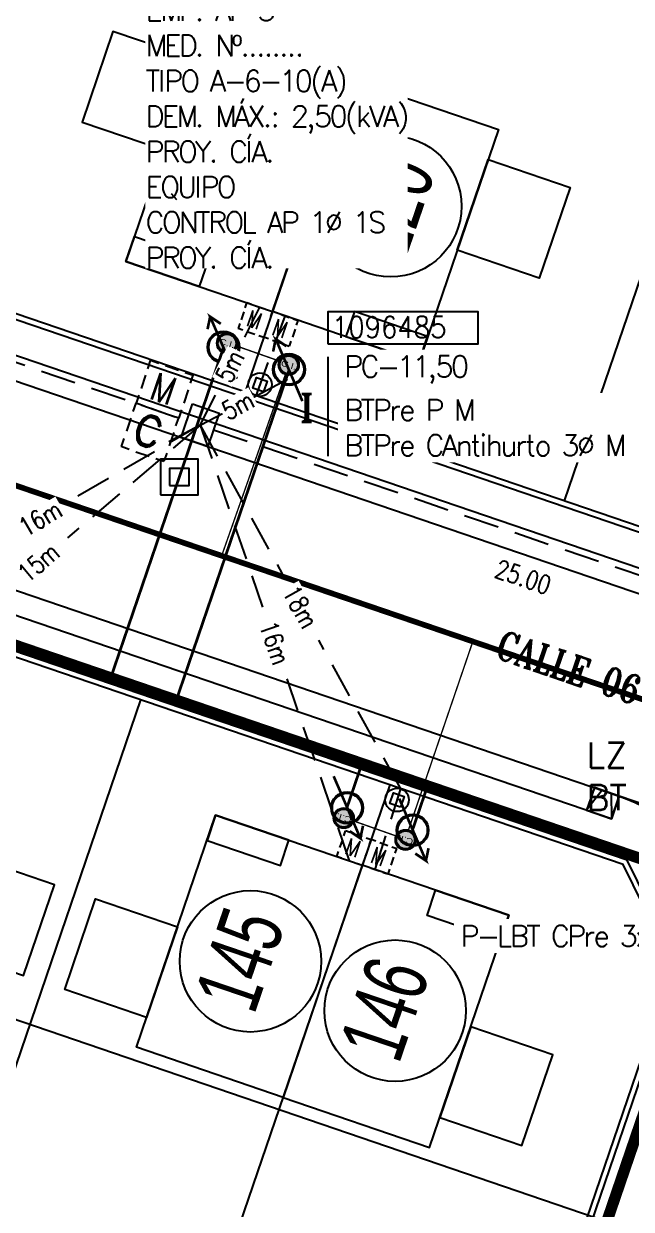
# Model space of a CAD drawing. Extents: x 0 to 336586, y 0 to 6284468.
# Drawn here: x 335247.51 to 335268.98, y 6277718.69 to 6277760.61 of the extents above; entities that cross this region are included whole.
import ezdxf
from ezdxf.enums import TextEntityAlignment as Align

# ---------------------------------------------------------------- set-up
doc = ezdxf.new("R2010")
doc.units = 0
doc.header["$LTSCALE"] = 5
doc.linetypes.add('DASHED', pattern=[0.75, 0.5, -0.25])
doc.linetypes.add('HIDDEN', pattern=[0.375, 0.25, -0.125])
for name, color, linetype in [('ACOM-P', 251, 'DASHED'), ('CALLES-URBANAS', 6, 'Continuous'), ('COTAS', 11, 'Continuous'), ('EQUIPOS', 240, 'Continuous'), ('EQUIPOS_P', 240, 'Continuous'), ('ESTRUCTURAS', 42, 'Continuous'), ('ESTRUCTURAS_P', 42, 'Continuous'), ('GRILLA', 254, 'Continuous'), ('LBT_A_P', 100, 'DASHED'), ('LINEA-EDIFICACION-URBANA', 21, 'Continuous'), ('MUROS', 8, 'Continuous'), ('NOMBRESLOTES', 2, 'Continuous'), ('Numero', 42, 'Continuous'), ('PLANTA', 6, 'Continuous'), ('POSTES_E', 41, 'Continuous'), ('POSTES_P', 41, 'Continuous'), ('Prosan Agua Potable D. Arranque', 1, 'Continuous'), ('Prosan Agua Potable D. MAP', 5, 'Continuous'), ('Prosan Agua Potable P. Cañeria Proyectada', 1, 'Continuous'), ('Prosan Alcantarillado D. Union Domiciliaria', 4, 'Continuous'), ('Prosan Alcantarillado P. Colector Proyectado', 1, 'Continuous'), ('Prosan Pavimentación Baden Proyectado', 8, 'Continuous'), ('Prosan Pavimentación Dispositivo de Rodados Proyectado', 8, 'Continuous'), ('Prosan Pavimentación Vereda Proyectada', 8, 'Continuous'), ('PUNTO-DE-INTERES', 254, 'Continuous'), ('servicios', 6, 'Continuous'), ('TEXTO', 2, 'Continuous'), ('TEXTO-BT_P', 151, 'Continuous'), ('TEXTO-MT_P', 1, 'Continuous')]:
    doc.layers.add(name, color=color, linetype=linetype)
doc.styles.add('2mm', font='simplex.shx', dxfattribs={"width": 0.8, "height": 0.65})
doc.styles.add('ARIAL', font='arial.ttf', dxfattribs={"width": 0.82})
doc.styles.add('ROMAND', font='romand.shx', dxfattribs={"height": 2})
doc.styles.add('ROMANS', font='romans.shx', dxfattribs={"height": 1})
doc.styles.add('ROMANT', font='romant.shx', dxfattribs={"height": 2})
doc.styles.add('Swis-50', font='swissc.ttf', dxfattribs={"width": 0.85})
doc.dimstyles.new('ACOMETIDA 500', dxfattribs={"dimtxt": 0.65, "dimasz": 1.8, "dimexe": 1.25, "dimexo": 0.625, "dimtad": 0, "dimdec": 0, "dimtxsty": '2mm', "dimblk": 'NONE', "dimcen": 2.5, "dimse1": 1, "dimse2": 1, "dimclrd": 256, "dimclrt": 2, "dimadec": 0, "dimazin": 0, "dimtfac": 1, "dimtdec": 0, "dimtmove": 0, "dimatfit": 3, "dimldrblk": 'NONE', "dimfxl": 1, "dimtfill": 1, "dimlwd": -1, "dimarcsym": 2})
doc.dimstyles.new('GRILLA X 500', dxfattribs={"dimtxt": 0.5, "dimasz": 1.8, "dimexe": 1.25, "dimexo": 0.625, "dimtad": 0, "dimdec": 0, "dimtxsty": 'ROMANS', "dimblk": 'NONE', "dimcen": 2.5, "dimse1": 1, "dimse2": 1, "dimsd1": 1, "dimsd2": 1, "dimclrd": 256, "dimclrt": 256, "dimadec": 0, "dimazin": 0, "dimtfac": 1, "dimtdec": 0, "dimtmove": 0, "dimatfit": 3, "dimldrblk": 'NONE', "dimfxlon": 1, "dimtfill": 1, "dimlwd": -1, "dimarcsym": 2})
doc.dimstyles.new('GRILLA Y 500', dxfattribs={"dimtxt": 0.5, "dimasz": 1.8, "dimexe": 1.25, "dimexo": 0.625, "dimtad": 0, "dimdec": 0, "dimtxsty": 'ROMANS', "dimblk": 'NONE', "dimcen": 2.5, "dimse1": 1, "dimse2": 1, "dimsd1": 1, "dimsd2": 1, "dimclrd": 256, "dimclrt": 256, "dimadec": 0, "dimazin": 0, "dimtfac": 1, "dimtdec": 0, "dimtmove": 0, "dimatfit": 3, "dimldrblk": 'NONE', "dimfxlon": 1, "dimtfill": 1, "dimlwd": -1, "dimarcsym": 2})
doc.dimstyles.new('VANO 500', dxfattribs={"dimtxt": 0.65, "dimasz": 1.8, "dimexe": 0, "dimexo": 8, "dimgap": 1.2, "dimtad": 0, "dimdec": 0, "dimzin": 0, "dimdsep": 46, "dimtxsty": '2mm', "dimblk": 'NONE', "dimcen": 0, "dimse1": 1, "dimse2": 1, "dimsd1": 1, "dimsd2": 1, "dimclrd": 7, "dimclrt": 2, "dimadec": 0, "dimazin": 0, "dimtfac": 1, "dimtdec": 0, "dimtofl": 0, "dimtmove": 0, "dimatfit": 3, "dimldrblk": 'NONE', "dimfxl": 1, "dimtfill": 1, "dimtolj": 1, "dimtzin": 0, "dimlwd": 25, "dimarcsym": 0})

# ---------------------------------------------------------------- blocks, each defined once
blk = doc.blocks.new('A$C461B3DCE')
at = {"layer": 'Prosan Agua Potable D. MAP', "ltscale": 2}
h = blk.add_hatch(color=4, dxfattribs=at)
h.dxf.hatch_style = 1
edge = h.paths.add_edge_path()
edge.add_line((0.7710314885518511, 0.5448670548734738), (0.7504819952160025, 0.5306253450311521))
edge.add_arc((0.5218886427903211, 0.3768014163459124), 0.2755298927691394, 393.9372072948622, 430.8894317799293)
edge.add_arc((0.5219586611189867, 0.376749035538496), 0.2755564759331746, 70.90675392884668, 215.492820778389)
edge.add_line((0.2976038094080948, 0.2167606861423788), (0.2770543160722461, 0.2025189763000571))
edge.add_arc((0.5218886427903213, 0.3768014163459125), 0.3005298927691393, 70.88943177992928, 215.4447158899646, ccw=False)
edge.add_arc((0.5218886427903213, 0.3768014163459125), 0.3005298927691391, 394.0026343322039, 430.88943177992934, ccw=False)
h = blk.add_hatch(color=4, dxfattribs=at)
h.dxf.hatch_style = 1
edge = h.paths.add_edge_path()
edge.add_line((0.7622593604771488, 0.557190258923689), (0.7420747884321109, 0.5424359027211417))
edge.add_arc((0.521888642790321, 0.3768014163459126), 0.2755298927691394, 0, 36.95222448506712, ccw=False)
edge.add_arc((0.5218620722195667, 0.376884724929531), 0.2755564759331746, 215.3966110015403, 359.98267785108266, ccw=False)
edge.add_line((0.2972388881172841, 0.2172733325026044), (0.2770543160722462, 0.2025189763000571))
edge.add_arc((0.5218886427903211, 0.3768014163459128), 0.3005298927691393, 215.4447158899647, 360)
edge.add_arc((0.5218886427903211, 0.3768014163459128), 0.3005298927691391, 0, 36.88679744772544)
at = {"layer": 'Prosan Agua Potable D. MAP', "color": 4, "ltscale": 2, "const_width": 0.05}
blk.add_lwpolyline([(9.38084215e-08, 1.08246816e-07), (1.023286459401971, 0.7479937492063158), (0.9377070762315523, 0.5236589383472321), (1.023286459402515, 0.7479937492077511), (0.7832410503892931, 0.7426890532315298)], dxfattribs=at)
at = {"layer": 'Prosan Agua Potable D. MAP', "color": 4, "ltscale": 2}
for radius in [0.3005298927691391, 0.2755298927691391]:
    blk.add_circle((0.5218886427903211, 0.3768014163459128), radius, dxfattribs=at)
blk = doc.blocks.new('agua potable')
at = {"layer": 'Prosan Agua Potable D. Arranque', "color": 4, "const_width": 0.1}
for points, elevation in [([(335744.1622971838, 6282426.852276229), (335740.1773362721, 6282415.178979208)], -499.809), ([(335746.4794969549, 6282426.061244316), (335742.4945360447, 6282414.387947292)], -499.809), ([(335748.5292920597, 6282410.600470594), (335749.0574240061, 6282412.147547519)], -499.8090000075405), ([(335750.8464918311, 6282409.809438679), (335751.3746237768, 6282411.356515603)], -499.8090000075405)]:
    blk.add_lwpolyline(points, dxfattribs=dict(at, elevation=elevation))
at = {"layer": 'Prosan Agua Potable P. Cañeria Proyectada', "color": 4, "const_width": 0.4}
for points in [[(335794.3611154302, 6282396.682042008), (335675.8759594712, 6282437.129801887)], [(335747.4637905316, 6282365.934244132), (335761.7595551762, 6282407.811369308)]]:
    blk.add_lwpolyline(points, dxfattribs=at)
at = {"layer": 'Prosan Agua Potable D. MAP', "color": 4, "ltscale": 20}
for p, xscale, yscale, zscale, rotation in [((335744.6339078371, 6282425.754492056, -499.809), 1.885254132807255, 1.885254132807255, 1.885254132807255, 77.0827137440164), ((335746.951107608, 6282424.963460138, -499.809), 1.885254132807254, 1.885254132807254, 1.885254132807254, 77.08271373004237), ((335748.0576814067, 6282411.698254768, -499.8090000075405), 1.885254132835699, 1.885254132835699, 1.885254132835699, 257.0827137300424), ((335750.3748811774, 6282410.907222854, -499.8090000075405), 1.885254132835698, 1.885254132835698, 1.885254132835698, 257.0827137440164)]:
    blk.add_blockref('A$C461B3DCE', p, dxfattribs=dict(at, xscale=xscale, yscale=yscale, zscale=zscale, rotation=rotation))
blk = doc.blocks.new('UD')
at = {"layer": 'Prosan Alcantarillado D. Union Domiciliaria', "true_color": 0x57ffab}
h = blk.add_hatch(color=101, dxfattribs=at)
edge = h.paths.add_edge_path()
edge.add_arc((6.984919e-10, 0), 0.3200000000000001, 0, 360)
at = {"layer": 'Prosan Alcantarillado D. Union Domiciliaria', "color": 7}
for radius in [0.36, 0.3200000000000001]:
    blk.add_circle((6.984919e-10, 0), radius, dxfattribs=at)
at = {"layer": 'Prosan Alcantarillado D. Union Domiciliaria', "color": 7, "ltscale": 10, "style": 'ARIAL', "oblique": 359.9999998988733, "width": 1.199999998176862}
blk.add_text('C.I.', height=0.2121039574924962, dxfattribs=at).set_placement((0, 0), align=Align.MIDDLE_CENTER)
blk = doc.blocks.new('ALCANTARILLADO')
at = {"layer": 'Prosan Alcantarillado D. Union Domiciliaria', "color": 5, "ltscale": 20, "const_width": 0.05}
for points in [[(-39.69240456035186, -222.0664567446802), (-38.18768848724721, -222.5953948323149)], [(-37.97417391385534, -223.0721716259141), (-40.23388161622279, -229.5005581987789)], [(-33.62655547550821, -239.1818120864918), (-31.35762774296018, -232.5353560887743)], [(-35.56481822350906, -238.8574851577869), (-34.06111634100671, -239.3892996119102)]]:
    blk.add_lwpolyline(points, dxfattribs=at)
at = {"layer": 'Prosan Alcantarillado P. Colector Proyectado', "color": 5, "const_width": 0.2}
blk.add_lwpolyline([(-80.53497910180886, -215.7206601623911), (-1.985794598018401, -242.5353131315205)], dxfattribs=at)
at = {"layer": 'Prosan Alcantarillado D. Union Domiciliaria', "color": 5, "ltscale": 20}
for p, rotation in [((-40.03785669495119, -221.9651511519914), 343.655956915462), ((-37.85483076890523, -222.7325288525317), 343.655956915462), ((-35.91007600867306, -238.755519172526), 163.546395338698), ((-33.72852145879006, -239.5270698716631), 163.546395338698)]:
    blk.add_blockref('UD', p, dxfattribs=dict(at, rotation=rotation))
blk = doc.blocks.new('A$C5C7937C3')
at = {"layer": 'Prosan Pavimentación Dispositivo de Rodados Proyectado'}
for p, q in [((-0.6315782112360468, 6.903170517231955, -1.978999999999999), (-3.000010038471373, -8.76825652e-08, -1.978999999999999)), ((2.131585714683748, 6.903170517231955, -1.978999999999999), (4.500017541919078, -8.76825652e-08, -1.978999999999999))]:
    blk.add_line(p, q, dxfattribs=at)
at = {"layer": 'Prosan Pavimentación Dispositivo de Rodados Proyectado', "elevation": -1.978999999999999}
blk.add_lwpolyline([(4.500017541919078, 6.903170517231955), (-3.000010038489562, 6.903170517227408), (-3.000010038489562, -8.76825652e-08), (4.500017541919078, -8.76825652e-08)], close=True, dxfattribs=at)
blk = doc.blocks.new('A$C12F70A7C')
at = {"layer": 'MUROS'}
for points in [[(0, -8.672000000951812), (-5.476999999998952, -8.672000000951812), (-5.476999999998952, 0), (0, 0)], [(-2.738500000006752, 0), (-5.476999999998952, 0), (-5.476999999998952, -0.9399999999441206), (-2.738500000006752, -0.9399999999441206)], [(0, -8.672000000951812), (5.4769999999844, -8.672000000951812), (5.4769999999844, 0), (0, 0)], [(2.7384999999922, 0), (5.4769999999844, 0), (5.4769999999844, -0.9399999999441206), (2.7384999999922, -0.9399999999441206)], [(-5.476999999998952, -7.557999999960883), (-8.53499999998894, -7.557999999960883), (-8.53499999998894, -4.169999999925493), (-5.476999999998952, -4.169999999925493)], [(5.4769999999844, -7.557999999960883), (8.534999999974389, -7.557999999960883), (8.534999999974389, -4.169999999925493), (5.4769999999844, -4.169999999925493)]]:
    blk.add_lwpolyline(points, close=True, dxfattribs=at)
blk = doc.blocks.new('PLANTA')
at = {"layer": 'CALLES-URBANAS', "flags": 128}
blk.add_lwpolyline([(335725.5072849494, 6282473.654237114), (335721.237179917, 6282473.526946058), (335710.1720965475, 6282441.113577982, 0.4142135623730951), (335713.9119420435, 6282433.496914956), (335774.4799874992, 6282412.820554791, 0.4142135623730951), (335782.0966505262, 6282416.560400287), (335793.1617338957, 6282448.973768363), (335789.8608332461, 6282451.685604438)], format="xyb", close=True, dxfattribs=at)
blk.add_lwpolyline([(335758.1459037947, 6282410.999947876, -0.4142135623730951), (335761.8857492908, 6282403.383284849), (335750.2714501044, 6282369.361078066), (335750.2714501044, 6282369.361078066, -0.4142135623730951), (335742.6547870774, 6282365.621232569), (335675.0551700945, 6282388.697988923, -0.4142135623730951), (335671.3153245985, 6282396.314651949), (335682.9296237849, 6282430.336858733, -0.4142135623730943), (335690.5462868119, 6282434.076704229), (335758.1459037947, 6282410.999947876)], format="xyb", dxfattribs=at)
at = {"layer": 'CALLES-URBANAS'}
blk.add_lwpolyline([(335758.1459037947, 6282410.999947876), (335757.8712958863, 6282410.195528522), (335690.2716789034, 6282433.272284875), (335690.5462868119, 6282434.076704229)], dxfattribs=at)
at = {"layer": 'CALLES-URBANAS', "flags": 128}
blk.add_lwpolyline([(335774.4799874992, 6282412.820554791), (335774.7545954077, 6282413.624974145), (335714.186549952, 6282434.301334309), (335713.9119420436, 6282433.496914956)], dxfattribs=at)
at = {"layer": 'LINEA-EDIFICACION-URBANA', "ltscale": 0.2}
for p, q in [((335756.9571558107, 6282460.540575428), (335744.9228680584, 6282425.288080221)), ((335768.234799691, 6282456.690680241), (335756.2005119387, 6282421.438185034)), ((335741.231243984, 6282414.39668285), (335727.1939338408, 6282373.27665824)), ((335750.0372699679, 6282411.390533923), (335735.9999598247, 6282370.270509313))]:
    blk.add_line(p, q, dxfattribs=at)
for points in [[(335789.8763127967, 6282446.314135138), (335779.6695743548, 6282416.41514939), (335776.0790449706, 6282414.652169315), (335713.7666911461, 6282435.923991127), (335712.0037110722, 6282439.514520511), (335722.210449514, 6282469.41350626), (335725.8009788984, 6282471.176486334), (335788.1133327229, 6282449.904664522), (335789.8763127967, 6282446.314135138)], [(335760.0541347662, 6282404.98234232), (335758.2911546922, 6282408.572871705), (335688.9472293405, 6282432.245089704), (335685.3566999563, 6282430.48210963), (335673.1469391235, 6282394.715594478), (335674.9099191973, 6282391.125065094), (335744.253844549, 6282367.452847094), (335747.8443739333, 6282369.215827168), (335760.0541347662, 6282404.98234232)]]:
    blk.add_lwpolyline(points, dxfattribs=at)
at = {"layer": 'Prosan Pavimentación Baden Proyectado'}
blk.add_lwpolyline([(335776.1270422894, 6282404.861653452), (335758.145903795, 6282410.999947877)], dxfattribs=at)
at = {"layer": 'Prosan Pavimentación Vereda Proyectada'}
blk.add_lwpolyline([(335791.4700223127, 6282450.363584352), (335779.8320856569, 6282416.272135433), (335776.092831676, 6282414.436130334), (335713.6236771898, 6282435.761479825), (335711.7876720901, 6282439.500733806), (335723.4256087459, 6282473.592182724)], dxfattribs=at)
blk.add_lwpolyline([(335760.2701737482, 6282404.996129026), (335758.4341686486, 6282408.735383007), (335688.9334426352, 6282432.461128686), (335685.1941886542, 6282430.625123587), (335672.9309001414, 6282394.701807773), (335674.7669052409, 6282390.962553792), (335744.2676312543, 6282367.236808113), (335748.0068852354, 6282369.072813212)], close=True, dxfattribs=at)
at = {"layer": 'PUNTO-DE-INTERES', "color": 8}
for centre in [(335744.8141031876, 6282433.49174892), (335750.0731465003, 6282431.852708297), (335745.1143184857, 6282405.154804642), (335750.2276329184, 6282403.409251685)]:
    blk.add_circle(centre, 2.5, dxfattribs=at)
at = {"layer": 'Prosan Pavimentación Dispositivo de Rodados Proyectado', "xscale": 0.1231318257598217, "yscale": 0.1231318257598217, "zscale": 0.1231318257598217, "rotation": 341.1514259080773}
blk.add_blockref('A$C5C7937C3', (335757.346913485, 6282410.374539088, 0.2436778831786871), dxfattribs=at)
at = {"layer": 'PUNTO-DE-INTERES', "rotation": 161.1514259085047}
blk.add_blockref('A$C12F70A7C', (335745.8920724411, 6282428.127207352), dxfattribs=at)
blk.add_blockref('A$C12F70A7C', (335745.8920724411, 6282428.127207352), dxfattribs=at)
blk.add_blockref('A$C12F70A7C', (335745.8920724411, 6282428.127207352), dxfattribs=at)
at = {"layer": 'PUNTO-DE-INTERES', "xscale": -1, "rotation": 341.1514259085047}
for p in [(335731.4560136175, 6282414.563704646), (335731.4560136175, 6282414.563704646), (335731.4560136175, 6282414.563704646), (335749.0680655852, 6282408.551406792), (335749.0680655852, 6282408.551406792), (335749.0680655852, 6282408.551406792)]:
    blk.add_blockref('A$C12F70A7C', p, dxfattribs=at)
at = {"layer": 'NOMBRESLOTES', "color": 8, "style": 'Swis-50', "width": 0.8}
for s, p in [('145', (335745.2432660312, 6282403.228253316)), ('146', (335750.358490899, 6282401.483994291))]:
    blk.add_text(s, height=2.25, rotation=71.15142590763487, dxfattribs=at).set_placement(p)
at = {"layer": 'PUNTO-DE-INTERES', "color": 8, "char_height": 2.25, "attachment_point": 5, "rotation": 71.15142590850466, "line_spacing_factor": 0.6, "style": 'Swis-50'}
for s, insert in [('\\fArial Narrow|b0|i0|c00|p39;\\H1x;\\W0.8;119', (335744.8062106335, 6282433.494443233)), ('\\fArial Narrow|b0|i0|c00|p39;\\H1x;\\W0.8;120', (335750.0692002232, 6282431.854055453))]:
    blk.add_mtext(s, dxfattribs=dict(at, insert=insert))
at = {"layer": 'TEXTO', "style": 'ROMANT', "width": 0.8}
blk.add_text('CALLE 06', height=1, rotation=341.1514259368298, dxfattribs=at).set_placement((335756.372280269, 6282415.545627837), align=Align.MIDDLE_CENTER)
blk = doc.blocks.new('EM-BT_P')
at = {"layer": 'EQUIPOS'}
for p, q in [((-1.59583581811421, 0.990598165203636), (-1.59583581811421, 1.595838092819461)), ((-0.990595890498426, 1.595417830392476), (-1.59583581811421, 1.595417830392476)), ((-0.4940528739877835, 1.595417830392476), (0.4940729303437621, 1.595417830392476)), ((0.9906159468543903, 1.595417830392476), (1.595855874470174, 1.595417830392476)), ((1.595855874470174, 0.990598165203636), (1.595855874470174, 1.595838092819461)), ((-1.59583581811421, 0.4940551486930361), (-1.59583581811421, -0.4940706556385237)), ((1.595855874470174, 0.4940551486930361), (1.595855874470174, -0.4940706556385237)), ((-1.59583581811421, -0.9906136721491804), (-1.59583581811421, -1.595853599764949)), ((-0.990595890498426, -1.595433337337964), (-1.59583581811421, -1.595433337337964)), ((-0.4940528739877835, -1.595433337337964), (0.4940729303437621, -1.595433337337964)), ((0.9906159468543903, -1.595433337337964), (1.595855874470174, -1.595433337337964)), ((1.595855874470174, -0.9906136721491804), (1.595855874470174, -1.595853599764949))]:
    blk.add_line(p, q, dxfattribs=at)
at = {"layer": 'EQUIPOS', "style": 'ROMANS', "width": 0.8}
blk.add_text('M', height=1.98, dxfattribs=at).set_placement((-0.9147899827143248, -0.9896123134684556))
blk = doc.blocks.new('PC-11-5_P')
at = {"layer": 'POSTES_E'}
blk.add_lwpolyline([(-0.9999145091573203, 1.250006196363586), (1.00008549084268, 1.250006196363586), (1.00008549084268, -1.249993803636414), (-0.9999145091573203, -1.249993803636414)], close=True, dxfattribs=at)
blk = doc.blocks.new('*D224')
at = {"layer": 'Defpoints', "color": 0, "linetype": 'HIDDEN', "ltscale": 0.25, "transparency": 16777216}
for p in [(335229.916564842, 6277754.552441613), (335253.7458632968, 6277746.415080462), (335253.2957869198, 6277745.097085092)]:
    blk.add_point(p, dxfattribs=at)
at = {"layer": 'COTAS', "color": 2, "linetype": 'HIDDEN', "ltscale": 0.25, "transparency": 16777216, "insert": (335241.3811376924, 6277749.165765667), "char_height": 0.65, "attachment_point": 5, "rotation": 341.1457052805475, "style": '2mm', "bg_fill": 3, "box_fill_scale": 1.1, "bg_fill_color": 256, "bg_fill_true_color": 13158600, "bg_fill_transparency": 0}
blk.add_mtext('\\A1;25.00', dxfattribs=at)
blk = doc.blocks.new('_None')
blk = doc.blocks.new('*D225')
at = {"layer": 'Defpoints', "color": 0, "linetype": 'HIDDEN', "ltscale": 0.25, "transparency": 16777216}
for p in [(335253.6442032419, 6277746.449792642), (335277.5750373907, 6277738.277751951), (335277.1249616959, 6277736.959759639)]:
    blk.add_point(p, dxfattribs=at)
at = {"layer": 'COTAS', "color": 2, "linetype": 'HIDDEN', "ltscale": 0.25, "transparency": 16777216, "insert": (335265.1595446214, 6277741.045779984), "char_height": 0.65, "attachment_point": 5, "rotation": 341.1456912022462, "style": '2mm', "bg_fill": 3, "box_fill_scale": 1.1, "bg_fill_color": 256, "bg_fill_true_color": 13158600, "bg_fill_transparency": 0}
blk.add_mtext('\\A1;25.00', dxfattribs=at)
blk = doc.blocks.new('*D355')
at = {"layer": 'ACOM-P', "ltscale": 0.5, "transparency": 16777216}
for p, q in [((335255.8445322807, 6277750.58503199), (335255.3099424429, 6277749.522828409)), ((335253.7458632966, 6277746.415080462), (335254.2804531334, 6277747.477284041))]:
    blk.add_line(p, q, dxfattribs=at)
at = {"layer": 'Defpoints', "color": 0, "ltscale": 0.5, "transparency": 16777216}
for p in [(335255.8445322812, 6277750.58503199), (335255.8445322807, 6277750.58503199), (335253.7458632966, 6277746.415080462)]:
    blk.add_point(p, dxfattribs=at)
at = {"layer": 'ACOM-P', "color": 2, "ltscale": 0.5, "transparency": 16777216, "insert": (335254.7951977877, 6277748.500056226), "char_height": 0.65, "attachment_point": 5, "rotation": 63.284629046149085, "style": '2mm', "bg_fill": 3, "box_fill_scale": 1.1, "bg_fill_color": 256, "bg_fill_true_color": 13158600, "bg_fill_transparency": 0}
blk.add_mtext('5m', dxfattribs=at)
blk = doc.blocks.new('*D356')
at = {"layer": 'ACOM-P', "ltscale": 0.5, "transparency": 16777216}
for p, q in [((335253.7458618907, 6277746.415077668), (335249.0543054142, 6277742.432997627)), ((335242.3147982336, 6277736.7126664), (335247.0063547106, 6277740.69474644))]:
    blk.add_line(p, q, dxfattribs=at)
at = {"layer": 'Defpoints', "color": 0, "ltscale": 0.5, "transparency": 16777216}
for p in [(335253.7458618907, 6277746.415077668), (335242.3147982336, 6277736.7126664), (335242.3147982336, 6277736.7126664)]:
    blk.add_point(p, dxfattribs=at)
at = {"layer": 'ACOM-P', "color": 2, "ltscale": 0.5, "transparency": 16777216, "insert": (335248.0303300619, 6277741.563872034), "char_height": 0.65, "attachment_point": 5, "rotation": 40.323794325470004, "style": '2mm', "bg_fill": 3, "box_fill_scale": 1.1, "bg_fill_color": 256, "bg_fill_true_color": 13158600, "bg_fill_transparency": 0}
blk.add_mtext('15m', dxfattribs=at)
blk = doc.blocks.new('*D357')
at = {"layer": 'ACOM-P', "ltscale": 0.5, "transparency": 16777216}
for p, q in [((335253.7458632952, 6277746.415080465), (335249.2526683239, 6277743.802882595)), ((335242.4372143568, 6277739.84059864), (335246.9304093285, 6277742.452796511))]:
    blk.add_line(p, q, dxfattribs=at)
at = {"layer": 'Defpoints', "color": 0, "ltscale": 0.5, "transparency": 16777216}
for p in [(335253.745863297, 6277746.415080463), (335253.7458632952, 6277746.415080465), (335242.4372143587, 6277739.840598637)]:
    blk.add_point(p, dxfattribs=at)
at = {"layer": 'ACOM-P', "color": 2, "ltscale": 0.5, "transparency": 16777216, "insert": (335248.091538826, 6277743.127839553), "char_height": 0.65, "attachment_point": 5, "rotation": 30.17233076248909, "style": '2mm', "bg_fill": 3, "box_fill_scale": 1.1, "bg_fill_color": 256, "bg_fill_true_color": 13158600, "bg_fill_transparency": 0}
blk.add_mtext('16m', dxfattribs=at)
blk = doc.blocks.new('PM-6_P')
at = {"layer": 'POSTES_E'}
blk.add_lwpolyline([(-0.6677519658405187, 0.6677414800509212), (0.6677199434739736, 0.6677414800509212), (0.6677199434739736, -0.66773042926323), (-0.6677519658405187, -0.66773042926323)], close=True, dxfattribs=at)
blk.add_circle((-1.601118327254625e-05, 5.52539384557349e-06), 1.386432699211355, dxfattribs=at)
blk = doc.blocks.new('*D358')
at = {"layer": 'ACOM-P', "ltscale": 0.5, "transparency": 16777216}
for p, q in [((335255.7220900925, 6277747.457115394), (335257.3143099523, 6277748.296660461)), ((335253.7458649492, 6277746.415092172), (335255.7220900925, 6277747.457115394)), ((335253.7458649492, 6277746.415092172), (335252.1536450898, 6277745.575547107))]:
    blk.add_line(p, q, dxfattribs=at)
at = {"layer": 'Defpoints', "color": 0, "ltscale": 0.5, "transparency": 16777216}
blk.add_point((335253.7458692868, 6277746.415083947), dxfattribs=at)
at = {"layer": 'ACOM-P', "color": 2, "ltscale": 0.5, "transparency": 16777216, "insert": (335255.0787442639, 6277747.117892257), "char_height": 0.65, "attachment_point": 5, "rotation": 27.801767321613394, "style": '2mm', "bg_fill": 3, "box_fill_scale": 1.1, "bg_fill_color": 256, "bg_fill_true_color": 13158600, "bg_fill_transparency": 0}
blk.add_mtext('5m', dxfattribs=at)
at = {"layer": 'Defpoints', "color": 0, "ltscale": 0.5, "transparency": 16777216}
for p in [(335255.7220900925, 6277747.457115394), (335255.7220944301, 6277747.457107168)]:
    blk.add_point(p, dxfattribs=at)
blk = doc.blocks.new('*D359')
at = {"layer": 'ACOM-P', "ltscale": 0.5, "transparency": 16777216}
for p, q in [((335253.7460636143, 6277746.415196925), (335255.948298831, 6277739.983074237)), ((335259.020647621, 6277731.009589384), (335256.8184124043, 6277737.441712073))]:
    blk.add_line(p, q, dxfattribs=at)
at = {"layer": 'Defpoints', "color": 0, "ltscale": 0.5, "transparency": 16777216}
for p in [(335253.7460636147, 6277746.415196925), (335259.020647621, 6277731.009589384), (335259.020647621, 6277731.009589384)]:
    blk.add_point(p, dxfattribs=at)
at = {"layer": 'ACOM-P', "color": 2, "ltscale": 0.5, "transparency": 16777216, "insert": (335256.3833556182, 6277738.712393154), "char_height": 0.65, "attachment_point": 5, "rotation": 288.900218444586, "style": '2mm', "bg_fill": 3, "box_fill_scale": 1.1, "bg_fill_color": 256, "bg_fill_true_color": 13158600, "bg_fill_transparency": 0}
blk.add_mtext('16m', dxfattribs=at)
blk = doc.blocks.new('*D360')
at = {"layer": 'ACOM-P', "ltscale": 0.5, "transparency": 16777216}
for p, q in [((335253.7461365592, 6277746.414983872), (335256.6427682359, 6277741.163774086)), ((335260.8368359213, 6277733.560484565), (335257.9402042446, 6277738.811694351))]:
    blk.add_line(p, q, dxfattribs=at)
at = {"layer": 'Defpoints', "color": 0, "ltscale": 0.5, "transparency": 16777216}
for p in [(335253.7461365596, 6277746.414983872), (335253.7461365592, 6277746.414983872), (335260.8368359217, 6277733.560484565)]:
    blk.add_point(p, dxfattribs=at)
at = {"layer": 'ACOM-P', "color": 2, "ltscale": 0.5, "transparency": 16777216, "insert": (335257.2914862405, 6277739.987734218), "char_height": 0.65, "attachment_point": 5, "rotation": 298.88166711438697, "style": '2mm', "bg_fill": 3, "box_fill_scale": 1.1, "bg_fill_color": 256, "bg_fill_true_color": 13158600, "bg_fill_transparency": 0}
blk.add_mtext('18m', dxfattribs=at)
blk = doc.blocks.new('CA 3Ø-P')
at = {"layer": 'ESTRUCTURAS'}
for points in [[(-1.307126184576191, -1.266878571361303), (1.346075665089302, -1.266878571361303), (1.346075665089302, 1.246819127351046), (-1.307126184576191, 1.246819127351046)], [(-0.676001158892177, -0.6099489843472838), (0.7149506394052878, -0.6099489843472838), (0.7149506394052878, 0.5898895403370261), (-0.676001158892177, 0.5898895403370261)]]:
    blk.add_lwpolyline(points, close=True, dxfattribs=at)
blk = doc.blocks.new('*D434')
at = {"layer": 'Defpoints', "color": 0, "ltscale": 0.5, "transparency": 16777216}
for p in [(335292.711083103, 6278000), (335274.7657512065, 6277998.486549078), (0, 0)]:
    blk.add_point(p, dxfattribs=at)
at = {"layer": 'GRILLA', "ltscale": 0.5, "transparency": 16777216, "insert": (335269.8550369208, 6277998.486549078), "char_height": 1, "attachment_point": 5, "style": 'ROMANS', "bg_fill": 3, "box_fill_scale": 1.1, "bg_fill_color": 256, "bg_fill_true_color": 13158600, "bg_fill_transparency": 0}
blk.add_mtext('Y-6278000', dxfattribs=at)
blk = doc.blocks.new('*D439')
at = {"layer": 'Defpoints', "color": 0, "ltscale": 0.5, "transparency": 16777216}
for p in [(335301.7893708139, 6277932.198101984), (335300, 6277899.167990658), (0, 0)]:
    blk.add_point(p, dxfattribs=at)
at = {"layer": 'GRILLA', "ltscale": 0.5, "transparency": 16777216, "insert": (335301.7893708129, 6277936.632625794), "char_height": 1, "attachment_point": 5, "rotation": 90, "style": 'ROMANS', "bg_fill": 3, "box_fill_scale": 1.1, "bg_fill_color": 256, "bg_fill_true_color": 13158600, "bg_fill_transparency": 0}
blk.add_mtext('X-335300', dxfattribs=at)
blk = doc.blocks.new('*D440')
at = {"layer": 'Defpoints', "color": 0, "ltscale": 0.5, "transparency": 16777216}
for p in [(335402.3497128253, 6277986.733224559), (335398.5975279866, 6277900), (0, 0)]:
    blk.add_point(p, dxfattribs=at)
at = {"layer": 'GRILLA', "ltscale": 0.5, "transparency": 16777216, "insert": (335402.3497128243, 6277991.143938844), "char_height": 1, "attachment_point": 5, "rotation": 90, "style": 'ROMANS', "bg_fill": 3, "box_fill_scale": 1.1, "bg_fill_color": 256, "bg_fill_true_color": 13158600, "bg_fill_transparency": 0}
blk.add_mtext('X-335399', dxfattribs=at)
blk = doc.blocks.new('ECAP_P')
at = {"layer": 'EQUIPOS'}
for p, q in [((-1.595856267744706, 1.01529308646252), (-1.595856267744706, 1.620533014078346)), ((-0.9906163401289234, 1.620112751651361), (-1.595856267744706, 1.620112751651361)), ((-0.494073323618281, 1.620112751651361), (0.4940524807132647, 1.620112751651361)), ((0.9905954972238928, 1.620112751651361), (1.595835424839676, 1.620112751651361)), ((1.595835424839676, 1.01529308646252), (1.595835424839676, 1.620533014078346)), ((-1.595856267744706, 0.5187500699519207), (-1.595856267744706, -0.4693757343796392)), ((1.595835424839676, 0.5187500699519207), (1.595835424839676, -0.4693757343796392)), ((-1.595856267744706, -1.015368614459049), (-1.595856267744706, -1.620608542074819)), ((-0.9906163401289234, -1.620188279647833), (-1.595856267744706, -1.620188279647833)), ((-0.494073323618281, -1.620188279647833), (0.4940524807132647, -1.620188279647833)), ((0.9905954972238928, -1.620188279647833), (1.595835424839676, -1.620188279647833)), ((1.595835424839676, -1.015368614459049), (1.595835424839676, -1.620608542074819))]:
    blk.add_line(p, q, dxfattribs=at)
at = {"layer": 'EQUIPOS', "style": 'ROMAND'}
blk.add_text('C', height=2.2, dxfattribs=at).set_placement((-1.13989823428821, -1.048246715766167))

msp = doc.modelspace()

# ---------------------------------------------------------------- linework, layer by layer
at = {"layer": 'LBT_A_P', "ltscale": 0.5}
for points in [[(335230.3897769986, 6277754.390846433), (335253.2726905909, 6277746.576658895)], [(335254.2190340001, 6277746.253496164), (335277.1019071378, 6277738.439322441)]]:
    msp.add_lwpolyline(points, dxfattribs=at)

# ---------------------------------------------------------------- block references
at = {"layer": 'EQUIPOS_P', "ltscale": 5, "xscale": 0.3, "yscale": 0.3, "zscale": 0.3, "rotation": 341.1514259146094}
for p in [(335255.6899008382, 6277750.132073557), (335256.5961034182, 6277749.822852718), (335259.175274872, 6277731.462554163), (335260.081477452, 6277731.153333324)]:
    msp.add_blockref('EM-BT_P', p, dxfattribs=at)
at = {"layer": 'PLANTA'}
msp.add_blockref('PLANTA', (-489.5943777723587, -4677.696606804617), dxfattribs=at)
at = {"layer": 'POSTES_P', "ltscale": 5}
for name, p, xscale, yscale, zscale, rotation in [('PC-11-5_P', (335253.7458218436, 6277746.415091343), 0.4999999999999999, 0.4999999999999999, 0.4999999999999999, 341.1456982294376), ('PM-6_P', (335260.7024582465, 6277733.166861815), 0.3, 0.3, 0.3, 161.1514259169997)]:
    msp.add_blockref(name, p, dxfattribs=dict(at, xscale=xscale, yscale=yscale, zscale=zscale, rotation=rotation))
at = {"layer": 'servicios', "color": 1}
msp.add_blockref('ALCANTARILLADO', (335294.7307215866, 6277971.279013176), dxfattribs=at)
at = {"layer": 'servicios'}
msp.add_blockref('agua potable', (-489.5943777723587, -4677.696606804617), dxfattribs=at)

# ---------------------------------------------------------------- texts
at = {"layer": 'LBT_A_P', "insert": (335267.4029476322, 6277732.797272578), "char_height": 0.9, "attachment_point": 7, "style": 'ROMANS'}
msp.add_mtext('LZ CTO. 1-2\\PBT PROY.', dxfattribs=at)

# ---------------------------------------------------------------- next in the draw order: texts
at = {"layer": 'TEXTO-BT_P', "ltscale": 0.5, "insert": (335262.9430236195, 6277728.229349434), "char_height": 0.7499999981250001, "attachment_point": 4, "style": 'ROMANS', "bg_fill": 3, "box_fill_scale": 1.3, "bg_fill_color": 256, "bg_fill_transparency": 0}
msp.add_mtext('{\\T0.8;P-LBT CPre 3x35/50}', dxfattribs=at)
at = {"layer": 'TEXTO-MT_P', "ltscale": 0.5, "insert": (335258.8350172713, 6277748.376571592), "char_height": 0.7499999981250001, "attachment_point": 4, "style": 'ROMANS', "bg_fill": 3, "box_fill_scale": 1.3, "bg_fill_color": 256, "bg_fill_transparency": 0}
msp.add_mtext('{\\T0.8;PC-11,50}', dxfattribs=at)

# ---------------------------------------------------------------- next in the draw order: dimensions: what is measured, and where the dimension line sits
at = {"layer": 'COTAS', "linetype": 'HIDDEN', "ltscale": 0.25}
dim = msp.add_aligned_dim(p1=(335229.9165648421, 6277754.552441613), p2=(335253.7458632966, 6277746.415080462), distance=-1.3927241431064632, dimstyle='VANO 500', override={"dimpost": '.00', "dimsah": 1}, dxfattribs=at)
dim.commit()
dim.dimension.update_dxf_attribs({"geometry": '*D224', "text_midpoint": (335241.3811376924, 6277749.165765667)})

# ---------------------------------------------------------------- next in the draw order: dimensions: what is measured, and where the dimension line sits
dim = msp.add_aligned_dim(p1=(335253.6442032419, 6277746.449792641), p2=(335277.5750373909, 6277738.277751951), distance=-1.3927210293032586, dimstyle='VANO 500', override={"dimpost": '.00', "dimsah": 1}, dxfattribs=at)
dim.commit()
dim.dimension.update_dxf_attribs({"geometry": '*D225', "text_midpoint": (335265.1595446214, 6277741.045779984)})

# ---------------------------------------------------------------- next in the draw order: dimensions: what is measured, and where the dimension line sits
at = {"layer": 'ACOM-P', "ltscale": 0.5}
dim = msp.add_aligned_dim(p1=(335253.7458632966, 6277746.415080462), p2=(335255.8445322807, 6277750.58503199), distance=0, dimstyle='ACOMETIDA 500', override={"dimpost": 'm', "dimsah": 1}, dxfattribs=at)
dim.commit()
dim.dimension.update_dxf_attribs({"geometry": '*D355', "text_midpoint": (335254.7951977877, 6277748.500056226)})

# ---------------------------------------------------------------- next in the draw order: block references
at = {"layer": 'POSTES_P', "ltscale": 5, "xscale": 0.3, "yscale": 0.3, "zscale": 0.3, "rotation": 161.1514259169997}
msp.add_blockref('PM-6_P', (335255.8564858097, 6277747.850728741), dxfattribs=at)

# ---------------------------------------------------------------- next in the draw order: dimensions: what is measured, and where the dimension line sits
at = {"layer": 'ACOM-P', "ltscale": 0.5}
dim = msp.add_aligned_dim(p1=(335253.7458618901, 6277746.415077668), p2=(335242.3147982333, 6277736.7126664), distance=2.2599888216407353e-10, dimstyle='ACOMETIDA 500', override={"dimpost": 'm', "dimsah": 1}, dxfattribs=at)
dim.commit()
dim.dimension.update_dxf_attribs({"geometry": '*D356', "text_midpoint": (335248.0303300619, 6277741.563872034)})

# ---------------------------------------------------------------- next in the draw order: dimensions: what is measured, and where the dimension line sits
dim = msp.add_aligned_dim(p1=(335242.4372143584, 6277739.840598637), p2=(335253.7458632966, 6277746.415080463), distance=3.117561151103919e-09, text='16m', dimstyle='ACOMETIDA 500', override={"dimpost": 'm', "dimsah": 1}, dxfattribs=at)
dim.commit()
dim.dimension.update_dxf_attribs({"geometry": '*D357', "text_midpoint": (335248.091538826, 6277743.127839553)})

# ---------------------------------------------------------------- next in the draw order: dimensions: what is measured, and where the dimension line sits
dim = msp.add_linear_dim(base=(335255.7220900925, 6277747.457115394), p1=(335253.7458692867, 6277746.415083946), p2=(335255.7220944302, 6277747.457107168), angle=27.801767322309647, text='5m', dimstyle='ACOMETIDA 500', override={"dimpost": 'm', "dimsah": 1}, dxfattribs=at)
dim.commit()
dim.dimension.update_dxf_attribs({"geometry": '*D358', "text_midpoint": (335255.0787442639, 6277747.117892257), "dimtype": 161})

# ---------------------------------------------------------------- next in the draw order: linework, layer by layer
msp.add_lwpolyline([(335255.7221378804, 6277747.457092335), (335256.7507348607, 6277750.275811151)], dxfattribs=at)

# ---------------------------------------------------------------- next in the draw order: dimensions: what is measured, and where the dimension line sits
dim = msp.add_aligned_dim(p1=(335253.7460636144, 6277746.415196924), p2=(335259.020647621, 6277731.009589384), distance=0, dimstyle='ACOMETIDA 500', override={"dimpost": 'm', "dimsah": 1}, dxfattribs=at)
dim.commit()
dim.dimension.update_dxf_attribs({"geometry": '*D359', "text_midpoint": (335256.3833556182, 6277738.712393154)})

# ---------------------------------------------------------------- next in the draw order: dimensions: what is measured, and where the dimension line sits
dim = msp.add_aligned_dim(p1=(335260.8368359215, 6277733.560484564), p2=(335253.7461365593, 6277746.414983872), distance=1.0193542491275108e-10, text='18m', dimstyle='ACOMETIDA 500', override={"dimpost": 'm', "dimsah": 1}, dxfattribs=at)
dim.commit()
dim.dimension.update_dxf_attribs({"geometry": '*D360', "text_midpoint": (335257.2914862405, 6277739.987734218)})

# ---------------------------------------------------------------- next in the draw order: linework, layer by layer
msp.add_lwpolyline([(335259.9268502009, 6277730.700368545), (335260.8375424275, 6277733.559203763)], dxfattribs=at)
at = {"layer": 'TEXTO-MT_P', "ltscale": 0.5}
msp.add_lwpolyline([(335258.2616110035, 6277748.835097324), (335258.2616110035, 6277745.325903141)], dxfattribs=at)

# ---------------------------------------------------------------- next in the draw order: block references
at = {"layer": 'ESTRUCTURAS_P', "xscale": 0.5, "yscale": 0.5, "zscale": 0.5}
msp.add_blockref('CA 3Ø-P', (335252.9984359615, 6277744.591660983, -499.809), dxfattribs=at)

# ---------------------------------------------------------------- next in the draw order: texts
at = {"layer": 'TEXTO-BT_P', "ltscale": 0.5, "insert": (335258.8350172713, 6277746.327902137), "char_height": 0.7499999981250001, "attachment_point": 4, "style": 'ROMANS', "bg_fill": 3, "box_fill_scale": 1.3, "bg_fill_color": 256, "bg_fill_transparency": 0}
msp.add_mtext('{\\T0.8;BTPre P M\\PBTPre CAntihurto 3Ø M}', dxfattribs=at)
at = {"layer": 'TEXTO-MT_P', "ltscale": 0.5, "style": 'ROMANT'}
msp.add_text('I', height=0.9999999975, dxfattribs=at).set_placement((335257.5058322613, 6277747.029002273), align=Align.MIDDLE_CENTER)

# ---------------------------------------------------------------- next in the draw order: dimensions: what is measured, and where the dimension line sits
at = {"layer": 'GRILLA', "ltscale": 0.5}
dim = msp.add_ordinate_dim(feature_location=(335292.711083103, 6278000), offset=(-17.94533189648064, -1.5134509224444628), dtype=0, origin=(0, 0), dimstyle='GRILLA Y 500', override={"dimpost": 'Y-<>', "dimsah": 1}, dxfattribs=at)
dim.commit()
dim.dimension.update_dxf_attribs({"geometry": '*D434', "text_midpoint": (335269.8550369208, 6277998.486549078)})

# ---------------------------------------------------------------- next in the draw order: dimensions: what is measured, and where the dimension line sits
dim = msp.add_ordinate_dim(feature_location=(335300, 6277899.167990658), offset=(1.7893708138726652, 33.03011132590473), dtype=1, origin=(0, 0), dimstyle='GRILLA X 500', override={"dimpost": 'X-<>', "dimsah": 1}, dxfattribs=at)
dim.commit()
dim.dimension.update_dxf_attribs({"geometry": '*D439', "text_midpoint": (335301.7893708129, 6277936.632625794)})

# ---------------------------------------------------------------- next in the draw order: dimensions: what is measured, and where the dimension line sits
dim = msp.add_ordinate_dim(feature_location=(335398.5975279866, 6277900), offset=(3.7521848386968486, 86.733224558644), dtype=1, origin=(0, 0), dimstyle='GRILLA X 500', override={"dimpost": 'X-<>', "dimsah": 1}, dxfattribs=at)
dim.commit()
dim.dimension.update_dxf_attribs({"geometry": '*D440', "text_midpoint": (335402.3497128243, 6277991.143938844)})

# ---------------------------------------------------------------- next in the draw order: linework, layer by layer
at = {"layer": 'Numero'}
msp.add_lwpolyline([(335258.2616110035, 6277749.291900858), (335263.5667738175, 6277749.291900858), (335263.5667738175, 6277750.42506174), (335258.2616110035, 6277750.42506174)], close=True, dxfattribs=at)

# ---------------------------------------------------------------- next in the draw order: block references
at = {"layer": 'EQUIPOS_P', "ltscale": 5}
for name, p, xscale, yscale, zscale, rotation in [('EM-BT_P', (335252.4888087337, 6277747.686954591), 0.4999999999999999, 0.4999999999999999, 0.4999999999999999, 341.1514259389847), ('ECAP_P', (335251.9693302973, 6277746.165195068), 0.5, 0.5, 0.5, 341.1514259411396)]:
    msp.add_blockref(name, p, dxfattribs=dict(at, xscale=xscale, yscale=yscale, zscale=zscale, rotation=rotation))

# ---------------------------------------------------------------- next in the draw order: texts
at = {"layer": 'Numero', "style": 'ROMANS', "width": 0.9}
msp.add_text('1096485', height=0.75, dxfattribs=at).set_placement((335258.40103447, 6277749.505251217))
at = {"layer": 'TEXTO', "insert": (335251.8111052729, 6277751.962205828), "char_height": 0.75, "attachment_point": 7, "style": 'ROMANS', "bg_fill": 3, "box_fill_scale": 1, "bg_fill_color": 256, "bg_fill_transparency": 0}
msp.add_mtext('{\\T0.8;EMP. AP 3\\PMED. Nº........\\PTIPO A-6-10(A)\\PDEM. MÁX.: 2,50(kVA)\\PPROY. CÍA.\\PEQUIPO\\PCONTROL AP 1Ø 1S \\PPROY. CÍA.}', dxfattribs=at)

# ---------------------------------------------------------------- next in the draw order: linework, layer by layer
at = {"layer": 'COTAS', "ltscale": 0.5}
msp.add_lwpolyline([(335167.3595400337, 6277752.658137125), (335182.7836446077, 6277747.395663046), (335198.2076899502, 6277742.13319788), (335222.8069964117, 6277733.732894091), (335246.5375176975, 6277725.631909346), (335270.4631818815, 6277717.458691612), (335298.8548516446, 6277707.762569882), (335323.4625363065, 6277699.368413845)], dxfattribs=at)

doc.saveas('drawing.dxf')
